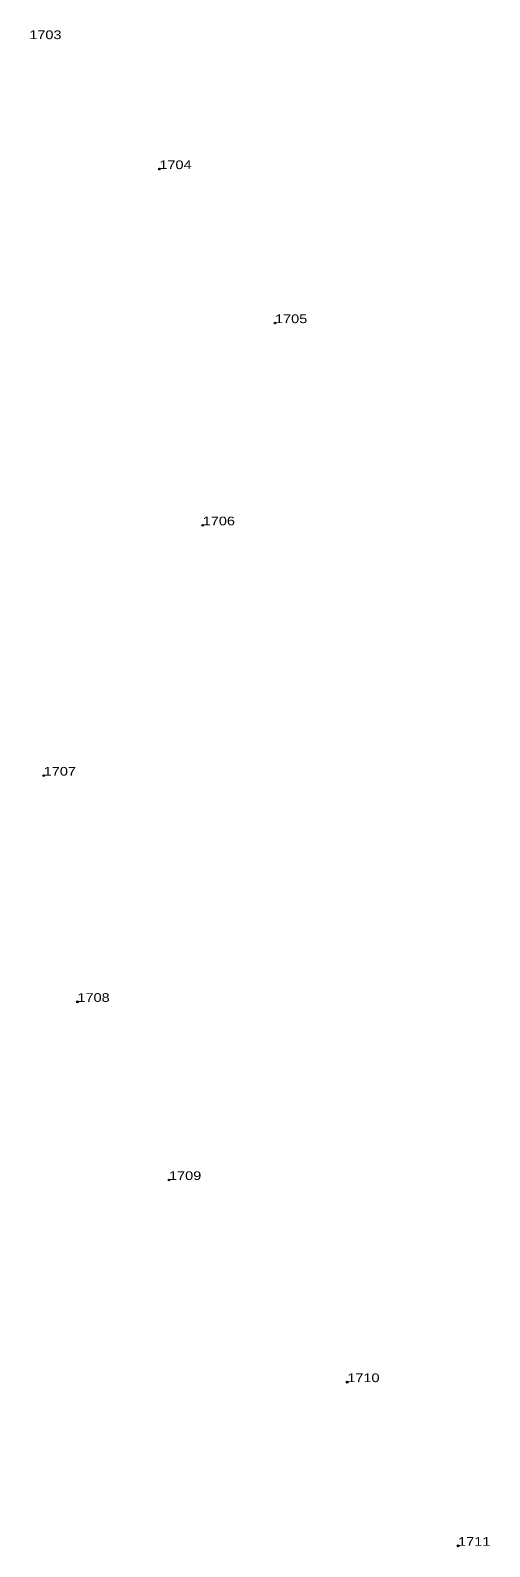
# Model space of a CAD drawing. Header units: metres. Extents: x 548921 to 554905, y 1816774 to 1820360.
# Drawn here: x 550403.2 to 550498.5, y 1819207.8 to 1819522.8 of the extents above; entities that cross this region are included whole.
import ezdxf

# ---------------------------------------------------------------- set-up
doc = ezdxf.new("R2010")
doc.units = ezdxf.units.M
doc.header["$LTSCALE"] = 0.72
doc.header["$PDMODE"] = 32
doc.header["$PDSIZE"] = 0.36
doc.layers.add('12', color=7, linetype='Continuous')
doc.layers.add('7', color=7, linetype='Continuous')

msp = doc.modelspace()

# ---------------------------------------------------------------- linework, layer by layer
at = {"layer": '7'}
for p in [(550430, 1819494), (550454, 1819462), (550439, 1819420), (550406, 1819368), (550413, 1819321), (550432, 1819284), (550469, 1819242), (550492, 1819208)]:
    msp.add_point(p, dxfattribs=at)

# ---------------------------------------------------------------- texts
at = {"layer": '12', "width": 1.25}
for s, p in [('1703', (550403, 1819521)), ('1704', (550430, 1819494)), ('1705', (550454, 1819462)), ('1706', (550439, 1819420)), ('1707', (550406, 1819368)), ('1708', (550413, 1819321)), ('1709', (550432, 1819284)), ('1710', (550469, 1819242)), ('1711', (550492, 1819208))]:
    msp.add_text(s, height=1.8, dxfattribs=at).set_placement(p)

doc.saveas('drawing.dxf')
